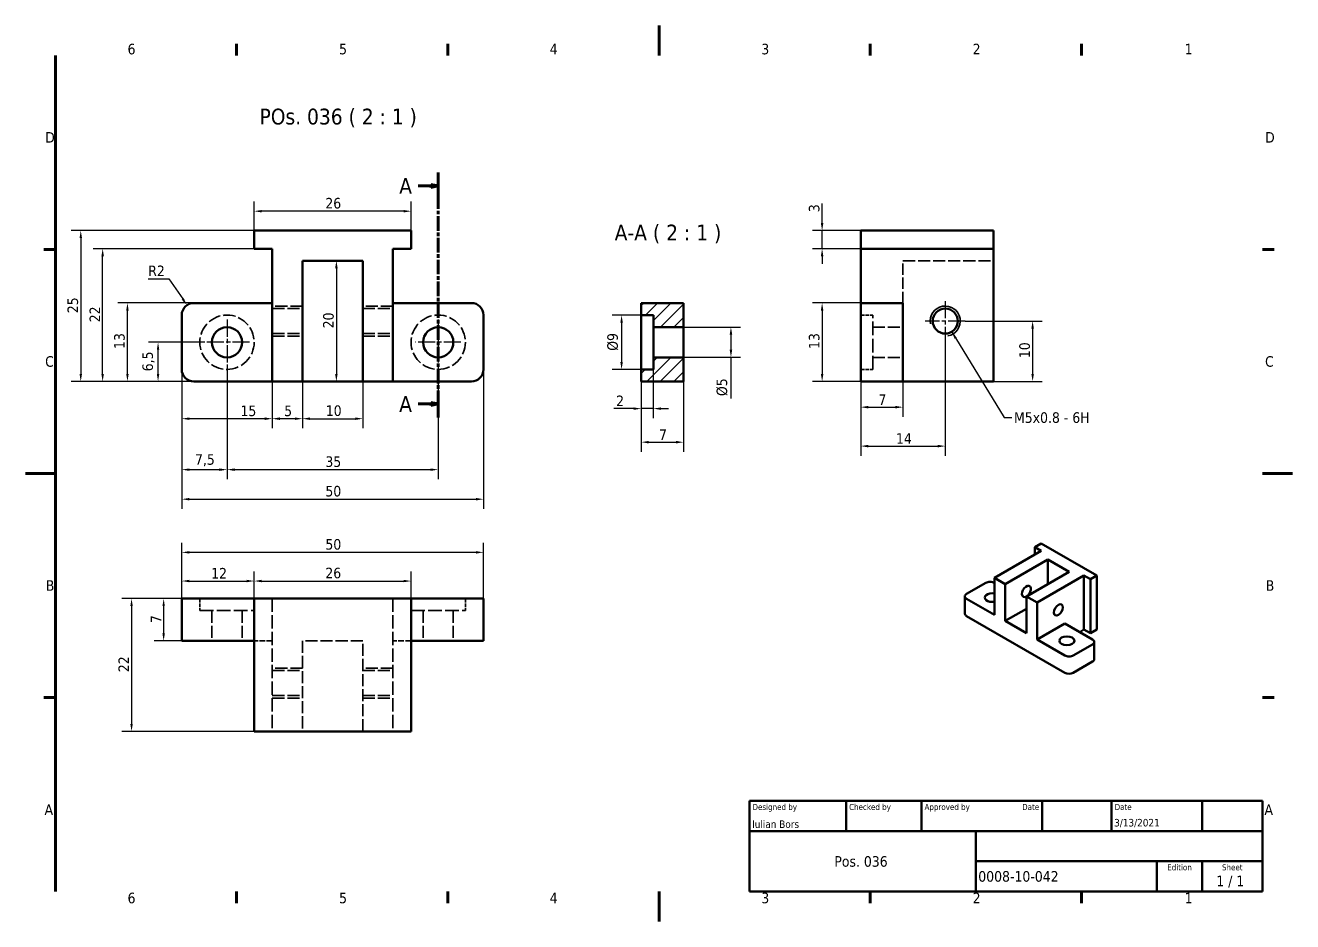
# Model space of a CAD drawing. Header units: millimetres. Extents: x 0 to 210, y 0 to 149.
import ezdxf
from ezdxf.enums import TextEntityAlignment as Align

# ---------------------------------------------------------------- set-up
doc = ezdxf.new("R2010")
doc.units = ezdxf.units.MM
doc.header["$LTSCALE"] = 0.5
doc.linetypes.add('CHAIN', pattern=[0.3543, 0.2362, -0.0295, 0.0591, -0.0295])
doc.linetypes.add('DASHED', pattern=[0.2068, 0.1655, -0.0413])
for name, color, linetype, lineweight in [('Border (ISO)', 7, 'Continuous', 70), ('Center Mark (ISO)', 7, 'Continuous', 25), ('Dimension (ISO)', 7, 'Continuous', 25), ('Hatch (ISO)', 7, 'Continuous', 18), ('Hidden (ISO)', 7, 'DASHED', 35), ('Section Line (ISO)', 7, 'CHAIN', 70), ('Symbol (ISO)', 7, 'Continuous', 25), ('Title (ISO)', 7, 'Continuous', 50), ('Visible (ISO)', 7, 'Continuous', 50), ('Visible Narrow (ISO)', 7, 'Continuous', 35)]:
    doc.layers.add(name, color=color, linetype=linetype, lineweight=lineweight)
doc.styles.add('Label Text (ISO)', font='tahoma.ttf')
doc.styles.add('Note Text (ISO)', font='tahoma.ttf')
doc.styles.add('Text Style39', font='tahoma.ttf')
doc.styles.add('Text Style41', font='tahoma.ttf')
doc.styles.add('Text Style45', font='tahoma.ttf')
doc.dimstyles.new('Default - Method 1b (ISO)', dxfattribs={"dimscale": 0.5, "dimtxt": 3.5, "dimasz": 2.5, "dimexe": 3.175, "dimexo": 0, "dimgap": 0.762, "dimtad": 1, "dimtoh": 1, "dimrnd": 1e-08, "dimtxsty": 'Note Text (ISO)', "dimcen": 0.09, "dimdle": 10, "dimclrd": 256, "dimclre": 256, "dimclrt": 256, "dimazin": 2, "dimtfac": 1, "dimtmove": 0, "dimatfit": 3, "dimfxl": 0, "dimtolj": 1, "dimlwd": -1, "dimlwe": -1, "dimarcsym": 0})
doc.dimstyles.new('Default - Method 1b (ISO)$7', dxfattribs={"dimscale": 0.5, "dimtxt": 3.5, "dimasz": 2.5, "dimexe": 3.175, "dimexo": 0, "dimgap": 0.762, "dimtad": 1, "dimtoh": 1, "dimrnd": 1e-08, "dimtxsty": 'Note Text (ISO)', "dimcen": 0.09, "dimdle": 10, "dimclrd": 256, "dimclre": 256, "dimclrt": 256, "dimazin": 2, "dimtfac": 1, "dimtmove": 0, "dimatfit": 3, "dimfxl": 0, "dimtolj": 1, "dimlwd": -1, "dimlwe": -1, "dimarcsym": 0})

# ---------------------------------------------------------------- blocks, each defined once
blk = doc.blocks.new('Borders Default Border')
at = {"layer": 'Border (ISO)'}
for p, q in [((70, 287), (70, 290.9)), ((140, 287), (140, 290.9)), ((280, 287), (280, 290.9)), ((350, 287), (350, 290.9)), ((10, 222.75), (6.1, 222.75)), ((410, 222.75), (413.9, 222.75)), ((10, 74.25), (6.1, 74.25)), ((410, 74.25), (413.9, 74.25)), ((70, 10), (70, 6.1)), ((140, 10), (140, 6.1)), ((280, 10), (280, 6.1)), ((350, 10), (350, 6.1))]:
    blk.add_line(p, q, dxfattribs=at)
at = {"layer": 'Border (ISO)', "flags": 128}
for points in [[(210, 297), (210, 287)], [(10, 10), (10, 287)], [(0, 148.5), (10, 148.5)], [(420, 148.5), (410, 148.5)], [(210, 0), (210, 10)]]:
    blk.add_lwpolyline(points, dxfattribs=at)
at = {"layer": 'Border (ISO)', "char_height": 3.5, "attachment_point": 7, "style": 'Note Text (ISO)'}
for s, insert in [('6', (33.88, 287.33)), ('5', (103.98, 287.33)), ('4', (173.78, 287.4)), ('3', (243.91, 287.33)), ('2', (313.94, 287.4)), ('1', (384.21, 287.4)), ('D', (6.57, 258.13)), ('D', (410.87, 258.13)), ('C', (6.56, 183.81)), ('C', (410.86, 183.81)), ('B', (6.78, 109.63)), ('B', (411.08, 109.63)), ('A', (6.36, 35.38)), ('A', (410.66, 35.38)), ('6', (33.88, 6.03)), ('5', (103.98, 6.03)), ('4', (173.78, 6.1)), ('3', (243.91, 6.03)), ('2', (313.94, 6.1)), ('1', (384.21, 6.1))]:
    blk.add_mtext(s, dxfattribs=dict(at, insert=insert))
blk = doc.blocks.new('2dTransSection0')
at = {"layer": 'Section Line (ISO)', "linetype": 'CHAIN', "ltscale": 40.792515}
blk.add_line((136.83, 248.23), (136.83, 167.11), dxfattribs=at)
at = {"layer": 'Section Line (ISO)', "linetype": 'Continuous', "lineweight": 140}
for p, q in [((136.83, 248.23), (136.83, 239.37)), ((136.83, 175.96), (136.83, 167.11))]:
    blk.add_line(p, q, dxfattribs=at)
at = {"layer": 'Section Line (ISO)', "linetype": 'Continuous'}
for p, q in [((130.15, 243.8), (134.33, 243.8)), ((136.83, 243.8), (134.33, 244.3)), ((134.33, 244.3), (134.33, 243.3)), ((134.33, 243.8), (136.83, 243.8)), ((134.33, 243.3), (136.83, 243.8)), ((130.15, 171.54), (134.33, 171.54)), ((136.83, 171.54), (134.33, 172.04)), ((134.33, 172.04), (134.33, 171.04)), ((134.33, 171.54), (136.83, 171.54)), ((134.33, 171.04), (136.83, 171.54))]:
    blk.add_line(p, q, dxfattribs=at)
at = {"layer": 'Section Line (ISO)', "linetype": 'Continuous', "flags": 128}
for points in [[(134.33, 243.3), (136.83, 243.8)], [(134.33, 171.04), (136.83, 171.54)]]:
    blk.add_lwpolyline(points, dxfattribs=at)
at = {"layer": 'Section Line (ISO)'}
for points in [[(134.33, 243.3), (136.83, 243.8), (134.33, 244.3), (134.33, 243.3)], [(134.33, 171.04), (136.83, 171.54), (134.33, 172.04), (134.33, 171.04)]]:
    blk.add_solid(points, dxfattribs=at)
at = {"layer": 'Section Line (ISO)', "char_height": 5.25, "attachment_point": 7, "style": 'Label Text (ISO)'}
for insert in [(123.9, 241.18), (123.9, 168.91)]:
    blk.add_mtext('A', dxfattribs=dict(at, insert=insert))
blk = doc.blocks.new('*D6')
at = {"layer": 'Defpoints', "color": 0}
for p in [(104.06, 93.5), (102.06, 91.5), (104.06, 85)]:
    blk.add_point(p, dxfattribs=at)
at = {"layer": 'Dimension (ISO)'}
for p, q in [((104.06, 93.5), (104.06, 83.41)), ((102.06, 91.5), (102.06, 83.41)), ((100.81, 85), (97.52, 85)), ((104.06, 85), (102.06, 85)), ((105.31, 85), (106.56, 85))]:
    blk.add_line(p, q, dxfattribs=at)
for points in [[(100.81, 85.2), (100.81, 84.79), (102.06, 85)], [(105.31, 85.2), (105.31, 84.79), (104.06, 85)]]:
    blk.add_solid(points, dxfattribs=at)
at = {"layer": 'Dimension (ISO)', "insert": (97.9, 87.16), "char_height": 1.75, "attachment_point": 1, "style": 'Note Text (ISO)'}
blk.add_mtext('\\A1;2', dxfattribs=at)
blk = doc.blocks.new('*D7')
at = {"layer": 'Defpoints', "color": 0}
for p in [(109.06, 93.5), (102.06, 91.5), (109.06, 79.44)]:
    blk.add_point(p, dxfattribs=at)
at = {"layer": 'Dimension (ISO)'}
for p, q in [((109.06, 93.5), (109.06, 77.85)), ((102.06, 91.5), (102.06, 77.85)), ((103.31, 79.44), (107.81, 79.44))]:
    blk.add_line(p, q, dxfattribs=at)
for points in [[(103.31, 79.65), (103.31, 79.23), (102.06, 79.44)], [(107.81, 79.65), (107.81, 79.23), (109.06, 79.44)]]:
    blk.add_solid(points, dxfattribs=at)
at = {"layer": 'Dimension (ISO)', "insert": (105.01, 81.57), "char_height": 1.75, "attachment_point": 1, "style": 'Note Text (ISO)'}
blk.add_mtext('\\A1;7', dxfattribs=at)
blk = doc.blocks.new('*D8')
at = {"layer": 'Defpoints', "color": 0}
for p in [(102.06, 100.5), (98.8, 91.5), (102.06, 91.5)]:
    blk.add_point(p, dxfattribs=at)
at = {"layer": 'Dimension (ISO)'}
for p, q in [((102.06, 100.5), (97.22, 100.5)), ((98.8, 99.25), (98.8, 92.75)), ((102.06, 91.5), (97.22, 91.5))]:
    blk.add_line(p, q, dxfattribs=at)
for points in [[(98.59, 99.25), (99.01, 99.25), (98.8, 100.5)], [(98.59, 92.75), (99.01, 92.75), (98.8, 91.5)]]:
    blk.add_solid(points, dxfattribs=at)
at = {"layer": 'Dimension (ISO)', "insert": (96.43, 94.58), "char_height": 1.75, "attachment_point": 1, "rotation": 90, "style": 'Note Text (ISO)'}
blk.add_mtext('\\A1;\\fTahoma|b0|i0;\\H1.7500;Ø9', dxfattribs=at)
blk = doc.blocks.new('*D9')
at = {"layer": 'Defpoints', "color": 0}
for p in [(109.06, 98.5), (109.06, 93.5), (116.92, 93.5)]:
    blk.add_point(p, dxfattribs=at)
at = {"layer": 'Dimension (ISO)'}
for p, q in [((109.06, 98.5), (118.51, 98.5)), ((116.92, 97.25), (116.92, 94.75)), ((109.06, 93.5), (118.51, 93.5)), ((116.92, 93.5), (116.92, 86.7))]:
    blk.add_line(p, q, dxfattribs=at)
for points in [[(116.71, 97.25), (117.13, 97.25), (116.92, 98.5)], [(116.71, 94.75), (117.13, 94.75), (116.92, 93.5)]]:
    blk.add_solid(points, dxfattribs=at)
at = {"layer": 'Dimension (ISO)', "insert": (114.54, 87.08), "char_height": 1.75, "attachment_point": 1, "rotation": 90, "style": 'Note Text (ISO)'}
blk.add_mtext('\\A1;\\fTahoma|b0|i0;\\H1.7500;Ø5', dxfattribs=at)
blk = doc.blocks.new('*D10')
at = {"layer": 'Defpoints', "color": 0}
for p in [(33.42, 92.25), (68.42, 92.25), (68.42, 74.89)]:
    blk.add_point(p, dxfattribs=at)
at = {"layer": 'Dimension (ISO)'}
for p, q in [((33.42, 92.25), (33.42, 73.3)), ((68.42, 92.25), (68.42, 73.3)), ((34.67, 74.89), (67.17, 74.89))]:
    blk.add_line(p, q, dxfattribs=at)
for points in [[(34.67, 75.09), (34.67, 74.68), (33.42, 74.89)], [(67.17, 75.09), (67.17, 74.68), (68.42, 74.89)]]:
    blk.add_solid(points, dxfattribs=at)
at = {"layer": 'Dimension (ISO)', "insert": (49.72, 77.09), "char_height": 1.75, "attachment_point": 1, "style": 'Note Text (ISO)'}
blk.add_mtext('\\A1;35', dxfattribs=at)
blk = doc.blocks.new('*D11')
at = {"layer": 'Defpoints', "color": 0}
for p in [(37.92, 117.71), (37.92, 114.5), (63.92, 114.5)]:
    blk.add_point(p, dxfattribs=at)
at = {"layer": 'Dimension (ISO)'}
for p, q in [((37.92, 114.5), (37.92, 119.29)), ((62.67, 117.71), (39.17, 117.71)), ((63.92, 114.5), (63.92, 119.29))]:
    blk.add_line(p, q, dxfattribs=at)
for points in [[(39.17, 117.91), (39.17, 117.5), (37.92, 117.71)], [(62.67, 117.91), (62.67, 117.5), (63.92, 117.71)]]:
    blk.add_solid(points, dxfattribs=at)
at = {"layer": 'Dimension (ISO)', "insert": (49.71, 119.91), "char_height": 1.75, "attachment_point": 1, "style": 'Note Text (ISO)'}
blk.add_mtext('\\A1;26', dxfattribs=at)
blk = doc.blocks.new('*D12')
at = {"layer": 'Defpoints', "color": 0}
for p in [(25.92, 91.5), (33.42, 92.25), (33.42, 74.89)]:
    blk.add_point(p, dxfattribs=at)
at = {"layer": 'Dimension (ISO)'}
for p, q in [((25.92, 91.5), (25.92, 73.3)), ((33.42, 92.25), (33.42, 73.3)), ((27.17, 74.89), (32.17, 74.89))]:
    blk.add_line(p, q, dxfattribs=at)
for points in [[(27.17, 75.09), (27.17, 74.68), (25.92, 74.89)], [(32.17, 75.09), (32.17, 74.68), (33.42, 74.89)]]:
    blk.add_solid(points, dxfattribs=at)
at = {"layer": 'Dimension (ISO)', "insert": (28.11, 77.45), "char_height": 1.75, "attachment_point": 1, "style": 'Note Text (ISO)'}
blk.add_mtext('\\A1;7,5', dxfattribs=at)
blk = doc.blocks.new('*D13')
at = {"layer": 'Defpoints', "color": 0}
for p in [(25.92, 91.5), (75.92, 91.5), (75.92, 69.99)]:
    blk.add_point(p, dxfattribs=at)
at = {"layer": 'Dimension (ISO)'}
for p, q in [((25.92, 91.5), (25.92, 68.41)), ((75.92, 91.5), (75.92, 68.41)), ((27.17, 69.99), (74.67, 69.99))]:
    blk.add_line(p, q, dxfattribs=at)
for points in [[(27.17, 70.2), (27.17, 69.79), (25.92, 69.99)], [(74.67, 70.2), (74.67, 69.79), (75.92, 69.99)]]:
    blk.add_solid(points, dxfattribs=at)
at = {"layer": 'Dimension (ISO)', "insert": (49.72, 72.2), "char_height": 1.75, "attachment_point": 1, "style": 'Note Text (ISO)'}
blk.add_mtext('\\A1;50', dxfattribs=at)
blk = doc.blocks.new('*D14')
at = {"layer": 'Defpoints', "color": 0}
for p in [(45.92, 89.5), (55.92, 89.5), (55.92, 83.33)]:
    blk.add_point(p, dxfattribs=at)
at = {"layer": 'Dimension (ISO)'}
for p, q in [((45.92, 89.5), (45.92, 81.75)), ((55.92, 89.5), (55.92, 81.75)), ((47.17, 83.33), (54.67, 83.33))]:
    blk.add_line(p, q, dxfattribs=at)
for points in [[(47.17, 83.54), (47.17, 83.12), (45.92, 83.33)], [(54.67, 83.54), (54.67, 83.12), (55.92, 83.33)]]:
    blk.add_solid(points, dxfattribs=at)
at = {"layer": 'Dimension (ISO)', "insert": (49.78, 85.54), "char_height": 1.75, "attachment_point": 1, "style": 'Note Text (ISO)'}
blk.add_mtext('\\A1;10', dxfattribs=at)
blk = doc.blocks.new('*D15')
at = {"layer": 'Defpoints', "color": 0}
for p in [(40.92, 89.5), (45.92, 89.5), (40.92, 83.33)]:
    blk.add_point(p, dxfattribs=at)
at = {"layer": 'Dimension (ISO)'}
for p, q in [((40.92, 89.5), (40.92, 81.75)), ((45.92, 89.5), (45.92, 81.75)), ((44.67, 83.33), (42.17, 83.33))]:
    blk.add_line(p, q, dxfattribs=at)
for points in [[(42.17, 83.54), (42.17, 83.12), (40.92, 83.33)], [(44.67, 83.54), (44.67, 83.12), (45.92, 83.33)]]:
    blk.add_solid(points, dxfattribs=at)
at = {"layer": 'Dimension (ISO)', "insert": (42.89, 85.5), "char_height": 1.75, "attachment_point": 1, "style": 'Note Text (ISO)'}
blk.add_mtext('\\A1;5', dxfattribs=at)
blk = doc.blocks.new('*D16')
at = {"layer": 'Defpoints', "color": 0}
for p in [(25.92, 91.5), (40.92, 89.5), (25.92, 83.33)]:
    blk.add_point(p, dxfattribs=at)
at = {"layer": 'Dimension (ISO)'}
for p, q in [((25.92, 91.5), (25.92, 81.75)), ((40.92, 89.5), (40.92, 81.75)), ((39.67, 83.33), (27.17, 83.33))]:
    blk.add_line(p, q, dxfattribs=at)
for points in [[(27.17, 83.54), (27.17, 83.12), (25.92, 83.33)], [(39.67, 83.54), (39.67, 83.12), (40.92, 83.33)]]:
    blk.add_solid(points, dxfattribs=at)
at = {"layer": 'Dimension (ISO)', "insert": (35.65, 85.51), "char_height": 1.75, "attachment_point": 1, "style": 'Note Text (ISO)'}
blk.add_mtext('\\A1;15', dxfattribs=at)
blk = doc.blocks.new('*D17')
at = {"layer": 'Defpoints', "color": 0}
for p in [(21.99, 96), (29.67, 96), (27.92, 89.5)]:
    blk.add_point(p, dxfattribs=at)
at = {"layer": 'Dimension (ISO)'}
for p, q in [((29.67, 96), (20.41, 96)), ((21.99, 90.75), (21.99, 94.75)), ((27.92, 89.5), (20.41, 89.5))]:
    blk.add_line(p, q, dxfattribs=at)
for points in [[(21.79, 94.75), (22.2, 94.75), (21.99, 96)], [(21.79, 90.75), (22.2, 90.75), (21.99, 89.5)]]:
    blk.add_solid(points, dxfattribs=at)
at = {"layer": 'Dimension (ISO)', "insert": (19.39, 91.18), "char_height": 1.75, "attachment_point": 1, "rotation": 90, "style": 'Note Text (ISO)'}
blk.add_mtext('\\A1;6,5', dxfattribs=at)
blk = doc.blocks.new('*D18')
at = {"layer": 'Defpoints', "color": 0}
for p in [(16.92, 102.5), (27.92, 102.5), (27.92, 89.5)]:
    blk.add_point(p, dxfattribs=at)
at = {"layer": 'Dimension (ISO)'}
for p, q in [((27.92, 102.5), (15.33, 102.5)), ((16.92, 90.75), (16.92, 101.25)), ((27.92, 89.5), (15.33, 89.5))]:
    blk.add_line(p, q, dxfattribs=at)
for points in [[(16.71, 101.25), (17.12, 101.25), (16.92, 102.5)], [(16.71, 90.75), (17.12, 90.75), (16.92, 89.5)]]:
    blk.add_solid(points, dxfattribs=at)
at = {"layer": 'Dimension (ISO)', "insert": (14.71, 94.88), "char_height": 1.75, "attachment_point": 1, "rotation": 90, "style": 'Note Text (ISO)'}
blk.add_mtext('\\A1;13', dxfattribs=at)
blk = doc.blocks.new('*D19')
at = {"layer": 'Defpoints', "color": 0}
for p in [(26.78, 102.15), (27.92, 100.5)]:
    blk.add_point(p, dxfattribs=at)
at = {"layer": 'Dimension (ISO)'}
for p, q in [((20.36, 106.53), (23.77, 106.53)), ((23.77, 106.53), (26.08, 103.18))]:
    blk.add_line(p, q, dxfattribs=at)
blk.add_solid([(26.25, 103.29), (25.9, 103.06), (26.78, 102.15)], dxfattribs=at)
at = {"layer": 'Dimension (ISO)', "insert": (20.36, 108.7), "char_height": 1.75, "attachment_point": 1, "style": 'Note Text (ISO)'}
blk.add_mtext('\\A1;R2', dxfattribs=at)
blk = doc.blocks.new('*D20')
at = {"layer": 'Defpoints', "color": 0}
for p in [(12.81, 111.5), (37.92, 111.5), (27.92, 89.5)]:
    blk.add_point(p, dxfattribs=at)
at = {"layer": 'Dimension (ISO)'}
for p, q in [((37.92, 111.5), (11.22, 111.5)), ((12.81, 90.75), (12.81, 110.25)), ((27.92, 89.5), (11.22, 89.5))]:
    blk.add_line(p, q, dxfattribs=at)
for points in [[(12.6, 110.25), (13.02, 110.25), (12.81, 111.5)], [(12.6, 90.75), (13.02, 90.75), (12.81, 89.5)]]:
    blk.add_solid(points, dxfattribs=at)
at = {"layer": 'Dimension (ISO)', "insert": (10.64, 99.3), "char_height": 1.75, "attachment_point": 1, "rotation": 90, "style": 'Note Text (ISO)'}
blk.add_mtext('\\A1;22', dxfattribs=at)
blk = doc.blocks.new('*D21')
at = {"layer": 'Defpoints', "color": 0}
for p in [(37.92, 114.5), (9.18, 89.5), (27.92, 89.5)]:
    blk.add_point(p, dxfattribs=at)
at = {"layer": 'Dimension (ISO)'}
for p, q in [((37.92, 114.5), (7.6, 114.5)), ((9.18, 113.25), (9.18, 90.75)), ((27.92, 89.5), (7.6, 89.5))]:
    blk.add_line(p, q, dxfattribs=at)
for points in [[(8.98, 113.25), (9.39, 113.25), (9.18, 114.5)], [(8.98, 90.75), (9.39, 90.75), (9.18, 89.5)]]:
    blk.add_solid(points, dxfattribs=at)
at = {"layer": 'Dimension (ISO)', "insert": (6.98, 100.81), "char_height": 1.75, "attachment_point": 1, "rotation": 90, "style": 'Note Text (ISO)'}
blk.add_mtext('\\A1;25', dxfattribs=at)
blk = doc.blocks.new('*D22')
at = {"layer": 'Defpoints', "color": 0}
for p in [(51.54, 109.5), (51.54, 89.5), (51.54, 89.5)]:
    blk.add_point(p, dxfattribs=at)
at = {"layer": 'Dimension (ISO)'}
blk.add_line((51.54, 108.25), (51.54, 90.75), dxfattribs=at)
for points in [[(51.33, 108.25), (51.75, 108.25), (51.54, 109.5)], [(51.33, 90.75), (51.75, 90.75), (51.54, 89.5)]]:
    blk.add_solid(points, dxfattribs=at)
at = {"layer": 'Dimension (ISO)', "insert": (49.34, 98.3), "char_height": 1.75, "attachment_point": 1, "rotation": 90, "style": 'Note Text (ISO)'}
blk.add_mtext('\\A1;20', dxfattribs=at)
blk = doc.blocks.new('*D23')
at = {"layer": 'Defpoints', "color": 0}
for p in [(37.92, 56.43), (25.92, 53.52), (37.92, 53.52)]:
    blk.add_point(p, dxfattribs=at)
at = {"layer": 'Dimension (ISO)'}
for p, q in [((25.92, 53.52), (25.92, 58.02)), ((37.92, 53.52), (37.92, 58.02)), ((27.17, 56.43), (36.67, 56.43))]:
    blk.add_line(p, q, dxfattribs=at)
for points in [[(27.17, 56.64), (27.17, 56.23), (25.92, 56.43)], [(36.67, 56.64), (36.67, 56.23), (37.92, 56.43)]]:
    blk.add_solid(points, dxfattribs=at)
at = {"layer": 'Dimension (ISO)', "insert": (30.79, 58.6), "char_height": 1.75, "attachment_point": 1, "style": 'Note Text (ISO)'}
blk.add_mtext('\\A1;12', dxfattribs=at)
blk = doc.blocks.new('*D24')
at = {"layer": 'Defpoints', "color": 0}
for p in [(63.92, 56.43), (37.92, 53.52), (63.92, 53.52)]:
    blk.add_point(p, dxfattribs=at)
at = {"layer": 'Dimension (ISO)'}
for p, q in [((37.92, 53.52), (37.92, 58.02)), ((63.92, 53.52), (63.92, 58.02)), ((39.17, 56.43), (62.67, 56.43))]:
    blk.add_line(p, q, dxfattribs=at)
for points in [[(39.17, 56.64), (39.17, 56.23), (37.92, 56.43)], [(62.67, 56.64), (62.67, 56.23), (63.92, 56.43)]]:
    blk.add_solid(points, dxfattribs=at)
at = {"layer": 'Dimension (ISO)', "insert": (49.71, 58.64), "char_height": 1.75, "attachment_point": 1, "style": 'Note Text (ISO)'}
blk.add_mtext('\\A1;26', dxfattribs=at)
blk = doc.blocks.new('*D25')
at = {"layer": 'Defpoints', "color": 0}
for p in [(75.92, 61.19), (25.92, 53.52), (75.92, 53.52)]:
    blk.add_point(p, dxfattribs=at)
at = {"layer": 'Dimension (ISO)'}
for p, q in [((25.92, 53.52), (25.92, 62.77)), ((27.17, 61.19), (74.67, 61.19)), ((75.92, 53.52), (75.92, 62.77))]:
    blk.add_line(p, q, dxfattribs=at)
for points in [[(27.17, 61.39), (27.17, 60.98), (25.92, 61.19)], [(74.67, 61.39), (74.67, 60.98), (75.92, 61.19)]]:
    blk.add_solid(points, dxfattribs=at)
at = {"layer": 'Dimension (ISO)', "insert": (49.72, 63.39), "char_height": 1.75, "attachment_point": 1, "style": 'Note Text (ISO)'}
blk.add_mtext('\\A1;50', dxfattribs=at)
blk = doc.blocks.new('*D26')
at = {"layer": 'Defpoints', "color": 0}
for p in [(27.92, 53.52), (22.92, 46.52), (27.92, 46.52)]:
    blk.add_point(p, dxfattribs=at)
at = {"layer": 'Dimension (ISO)'}
for p, q in [((27.92, 53.52), (21.33, 53.52)), ((22.92, 52.27), (22.92, 47.77)), ((27.92, 46.52), (21.33, 46.52))]:
    blk.add_line(p, q, dxfattribs=at)
for points in [[(22.71, 52.27), (23.12, 52.27), (22.92, 53.52)], [(22.71, 47.77), (23.12, 47.77), (22.92, 46.52)]]:
    blk.add_solid(points, dxfattribs=at)
at = {"layer": 'Dimension (ISO)', "insert": (20.78, 49.47), "char_height": 1.75, "attachment_point": 1, "rotation": 90, "style": 'Note Text (ISO)'}
blk.add_mtext('\\A1;7', dxfattribs=at)
blk = doc.blocks.new('*D27')
at = {"layer": 'Defpoints', "color": 0}
for p in [(37.92, 53.52), (17.6, 31.52), (37.92, 31.52)]:
    blk.add_point(p, dxfattribs=at)
at = {"layer": 'Dimension (ISO)'}
for p, q in [((37.92, 53.52), (16.01, 53.52)), ((17.6, 52.27), (17.6, 32.77)), ((37.92, 31.52), (16.01, 31.52))]:
    blk.add_line(p, q, dxfattribs=at)
for points in [[(17.39, 52.27), (17.81, 52.27), (17.6, 53.52)], [(17.39, 32.77), (17.81, 32.77), (17.6, 31.52)]]:
    blk.add_solid(points, dxfattribs=at)
at = {"layer": 'Dimension (ISO)', "insert": (15.43, 41.33), "char_height": 1.75, "attachment_point": 1, "rotation": 90, "style": 'Note Text (ISO)'}
blk.add_mtext('\\A1;22', dxfattribs=at)
blk = doc.blocks.new('*D28')
at = {"layer": 'Defpoints', "color": 0}
for p in [(138.43, 102.5), (152.43, 96.18), (152.43, 78.79)]:
    blk.add_point(p, dxfattribs=at)
at = {"layer": 'Dimension (ISO)'}
for p, q in [((138.43, 102.5), (138.43, 77.2)), ((152.43, 96.18), (152.43, 77.2)), ((139.68, 78.79), (151.18, 78.79))]:
    blk.add_line(p, q, dxfattribs=at)
for points in [[(139.68, 79), (139.68, 78.58), (138.43, 78.79)], [(151.18, 79), (151.18, 78.58), (152.43, 78.79)]]:
    blk.add_solid(points, dxfattribs=at)
at = {"layer": 'Dimension (ISO)', "insert": (144.27, 80.93), "char_height": 1.75, "attachment_point": 1, "style": 'Note Text (ISO)'}
blk.add_mtext('\\A1;14', dxfattribs=at)
blk = doc.blocks.new('*D29')
at = {"layer": 'Defpoints', "color": 0}
for p in [(138.43, 102.5), (132.03, 89.5), (138.43, 89.5)]:
    blk.add_point(p, dxfattribs=at)
at = {"layer": 'Dimension (ISO)'}
for p, q in [((138.43, 102.5), (130.44, 102.5)), ((132.03, 101.25), (132.03, 90.75)), ((138.43, 89.5), (130.44, 89.5))]:
    blk.add_line(p, q, dxfattribs=at)
for points in [[(131.82, 101.25), (132.24, 101.25), (132.03, 102.5)], [(131.82, 90.75), (132.24, 90.75), (132.03, 89.5)]]:
    blk.add_solid(points, dxfattribs=at)
at = {"layer": 'Dimension (ISO)', "insert": (129.83, 94.88), "char_height": 1.75, "attachment_point": 1, "rotation": 90, "style": 'Note Text (ISO)'}
blk.add_mtext('\\A1;13', dxfattribs=at)
blk = doc.blocks.new('*D30')
at = {"layer": 'Defpoints', "color": 0}
for p in [(138.43, 91.5), (145.43, 91.5), (145.43, 85.24)]:
    blk.add_point(p, dxfattribs=at)
at = {"layer": 'Dimension (ISO)'}
for p, q in [((138.43, 91.5), (138.43, 83.65)), ((145.43, 91.5), (145.43, 83.65)), ((139.68, 85.24), (144.18, 85.24))]:
    blk.add_line(p, q, dxfattribs=at)
for points in [[(139.68, 85.45), (139.68, 85.03), (138.43, 85.24)], [(144.18, 85.45), (144.18, 85.03), (145.43, 85.24)]]:
    blk.add_solid(points, dxfattribs=at)
at = {"layer": 'Dimension (ISO)', "insert": (141.37, 87.37), "char_height": 1.75, "attachment_point": 1, "style": 'Note Text (ISO)'}
blk.add_mtext('\\A1;7', dxfattribs=at)
blk = doc.blocks.new('*D31')
at = {"layer": 'Defpoints', "color": 0}
for p in [(155.74, 99.5), (160.43, 89.5), (166.91, 89.5)]:
    blk.add_point(p, dxfattribs=at)
at = {"layer": 'Dimension (ISO)'}
for p, q in [((155.74, 99.5), (168.49, 99.5)), ((166.91, 98.25), (166.91, 90.75)), ((160.43, 89.5), (168.49, 89.5))]:
    blk.add_line(p, q, dxfattribs=at)
for points in [[(166.7, 98.25), (167.12, 98.25), (166.91, 99.5)], [(166.7, 90.75), (167.12, 90.75), (166.91, 89.5)]]:
    blk.add_solid(points, dxfattribs=at)
at = {"layer": 'Dimension (ISO)', "insert": (164.7, 93.36), "char_height": 1.75, "attachment_point": 1, "rotation": 90, "style": 'Note Text (ISO)'}
blk.add_mtext('\\A1;10', dxfattribs=at)
blk = doc.blocks.new('*D32')
at = {"layer": 'Defpoints', "color": 0}
for p in [(138.43, 114.5), (132.03, 111.5), (138.43, 111.5)]:
    blk.add_point(p, dxfattribs=at)
at = {"layer": 'Dimension (ISO)'}
for p, q in [((132.03, 115.75), (132.03, 119)), ((138.43, 114.5), (130.44, 114.5)), ((132.03, 111.5), (132.03, 114.5)), ((138.43, 111.5), (130.44, 111.5)), ((132.03, 110.25), (132.03, 109))]:
    blk.add_line(p, q, dxfattribs=at)
for points in [[(131.82, 115.75), (132.24, 115.75), (132.03, 114.5)], [(131.82, 110.25), (132.24, 110.25), (132.03, 111.5)]]:
    blk.add_solid(points, dxfattribs=at)
at = {"layer": 'Dimension (ISO)', "insert": (129.83, 117.55), "char_height": 1.75, "attachment_point": 1, "rotation": 90, "style": 'Note Text (ISO)'}
blk.add_mtext('\\A1;3', dxfattribs=at)
blk = doc.blocks.new('Title Blocks I.A.B')
at = {"layer": 'Title (ISO)'}
for p, q in [((270.07, 130), (100.07, 130)), ((100.07, 130), (100.07, 100)), ((132.07, 120), (132.07, 130)), ((157.07, 120), (157.07, 130)), ((197.07, 120), (197.07, 130)), ((220.07, 120), (220.07, 130)), ((250.07, 120), (250.07, 130)), ((270.07, 100), (270.07, 130)), ((100.07, 120), (270.07, 120)), ((175.07, 120), (175.07, 100)), ((270.07, 110), (175.07, 110)), ((235.07, 100), (235.07, 110)), ((250.07, 100), (250.07, 110)), ((100.07, 100), (270.07, 100))]:
    blk.add_line(p, q, dxfattribs=at)
at = {"layer": 'Title (ISO)', "style": 'Text Style41'}
for s, p in [('Designed by', (101.07, 129)), ('Checked by', (133.07, 129)), ('Approved by', (158.07, 129)), ('Date', (221.07, 129))]:
    blk.add_text(s, height=2, dxfattribs=at).set_placement(p, align=Align.TOP_LEFT)
blk.add_text('Date', height=2, dxfattribs=at).set_placement((196.07, 129), align=Align.TOP_RIGHT)
for s, p in [('Edition', (242.57, 109)), ('Sheet', (260.07, 109))]:
    blk.add_text(s, height=2, dxfattribs=at).set_placement(p, align=Align.TOP_CENTER)
at = {"layer": 'Title (ISO)', "style": 'Note Text (ISO)'}
blk.add_text('1 / 1 ', height=3.5, dxfattribs=at).set_placement((260.07, 103.5), align=Align.MIDDLE_CENTER)
at = {"layer": 'Title (ISO)'}
for tag, p, height, style in [('AUTHOR_001', (100.92, 121.05), 2.5, 'Text Style39'), ('CREATION_DATE_001', (220.91, 121.54), 2.5, 'Text Style39'), ('COMPANY_001', (128.18, 108.21), 3.5, 'Note Text (ISO)'), ('PART_NUMBER_001', (175.88, 103.25), 3.5, 'Note Text (ISO)')]:
    blk.add_attdef(tag, p, '', height=height, dxfattribs=dict(at, style=style))
at = {"layer": 'Title (ISO)', "style": 'Text Style39'}
for tag, p in [('CHECKED_BY', (133.07, 121)), ('ENG_APPROVED_BY', (158.07, 121))]:
    blk.add_attdef(tag, text='', height=2.5, dxfattribs=at).set_placement(p, align=Align.BOTTOM_LEFT)
blk.add_attdef('ENG_APPROVAL_DATE', text='', height=2.5, dxfattribs=at).set_placement((196.07, 121), align=Align.BOTTOM_RIGHT)
at = {"layer": 'Title (ISO)', "style": 'Note Text (ISO)'}
for tag, p in [('TITLE', (222.57, 115)), ('REVISION_NUMBER', (242.57, 103.5))]:
    blk.add_attdef(tag, text='', height=3.5, dxfattribs=at).set_placement(p, align=Align.MIDDLE_CENTER)

msp = doc.modelspace()

# ---------------------------------------------------------------- hatches: boundary and pattern name
at = {"layer": 'Hatch (ISO)'}
h = msp.add_hatch(dxfattribs=at)
h.set_pattern_fill('ANSI31', color=256, scale=12.7, style=0)
h.set_pattern_definition([(45, (0, 0), (-1.122532, 1.122532), [])])
h.paths.add_polyline_path([(109.0647, 89.4963), (109.0647, 93.4963), (104.0647, 93.4963), (104.0647, 91.4963), (102.0647, 91.4963), (102.0647, 89.4963)])
h.paths.add_polyline_path([(109.0647, 98.4963), (109.0647, 102.4963), (102.0647, 102.4963), (102.0647, 100.4963), (104.0647, 100.4963), (104.0647, 98.4963)])

# ---------------------------------------------------------------- linework, layer by layer
at = {"layer": 'Center Mark (ISO)', "linetype": 'CHAIN', "ltscale": 23.990969}
for p, q in [((152.426, 102.8133), (152.426, 96.1793)), ((33.4156, 99.7463), (33.4156, 92.2463)), ((68.4156, 99.7463), (68.4156, 92.2463)), ((155.743, 99.4963), (149.109, 99.4963)), ((37.1656, 95.9963), (29.6656, 95.9963)), ((72.1656, 95.9963), (64.6656, 95.9963))]:
    msp.add_line(p, q, dxfattribs=at)
at = {"layer": 'Hidden (ISO)', "ltscale": 22.566086}
msp.add_line((145.426, 102.4963), (145.426, 109.4963), dxfattribs=at)
at = {"layer": 'Hidden (ISO)', "ltscale": 24.17795}
for p, q in [((145.426, 109.4963), (160.426, 109.4963)), ((45.9156, 101.9963), (40.9156, 101.9963)), ((40.9156, 101.5633), (45.9156, 101.5633)), ((60.9156, 101.9963), (55.9156, 101.9963)), ((55.9156, 101.5633), (60.9156, 101.5633)), ((40.9156, 97.4293), (45.9156, 97.4293)), ((40.9156, 96.9963), (45.9156, 96.9963)), ((55.9156, 97.4293), (60.9156, 97.4293)), ((55.9156, 96.9963), (60.9156, 96.9963)), ((140.426, 98.4963), (145.426, 98.4963)), ((140.426, 93.4963), (145.426, 93.4963)), ((30.9156, 51.5241), (30.9156, 46.5241)), ((35.9156, 51.5241), (35.9156, 46.5241)), ((65.9156, 51.5241), (65.9156, 46.5241)), ((70.9156, 51.5241), (70.9156, 46.5241)), ((45.9156, 46.5241), (45.9156, 31.5241)), ((55.9156, 46.5241), (45.9156, 46.5241)), ((55.9156, 31.5241), (55.9156, 46.5241)), ((45.9156, 42.0241), (40.9156, 42.0241)), ((60.9156, 42.0241), (55.9156, 42.0241)), ((40.9156, 41.5911), (45.9156, 41.5911)), ((55.9156, 41.5911), (60.9156, 41.5911)), ((40.9156, 37.4571), (45.9156, 37.4571)), ((40.9156, 37.0241), (45.9156, 37.0241)), ((55.9156, 37.4571), (60.9156, 37.4571)), ((55.9156, 37.0241), (60.9156, 37.0241))]:
    msp.add_line(p, q, dxfattribs=at)
at = {"layer": 'Hidden (ISO)', "ltscale": 7.615002}
for p, q in [((138.426, 100.4963), (140.426, 100.4963)), ((138.426, 91.4963), (140.426, 91.4963)), ((28.9156, 53.5241), (28.9156, 51.5241)), ((72.9156, 53.5241), (72.9156, 51.5241))]:
    msp.add_line(p, q, dxfattribs=at)
at = {"layer": 'Hidden (ISO)', "ltscale": 27.344618}
for p, q in [((140.426, 91.4963), (140.426, 100.4963)), ((28.9156, 51.5241), (37.9156, 51.5241)), ((63.9156, 51.5241), (72.9156, 51.5241))]:
    msp.add_line(p, q, dxfattribs=at)
at = {"layer": 'Hidden (ISO)', "ltscale": 26.595745}
for p, q in [((40.9156, 53.5241), (40.9156, 31.5241)), ((60.9156, 53.5241), (60.9156, 31.5241))]:
    msp.add_line(p, q, dxfattribs=at)
at = {"layer": 'Hidden (ISO)', "ltscale": 11.422553}
for p, q in [((40.9156, 46.5241), (37.9156, 46.5241)), ((63.9156, 46.5241), (60.9156, 46.5241))]:
    msp.add_line(p, q, dxfattribs=at)
at = {"layer": 'Hidden (ISO)', "ltscale": 24.858742}
for centre in [(33.4156, 95.9963), (68.4156, 95.9963)]:
    msp.add_circle(centre, 4.5, dxfattribs=at)
at = {"layer": 'Visible (ISO)'}
for p, q in [((63.9156, 114.4963), (37.9156, 114.4963)), ((37.9156, 114.4963), (37.9156, 111.4963)), ((63.9156, 111.4963), (63.9156, 114.4963)), ((138.426, 114.4963), (138.426, 111.4963)), ((138.426, 114.4963), (160.426, 114.4963)), ((160.426, 114.4963), (160.426, 111.4963)), ((37.9156, 111.4963), (40.9156, 111.4963)), ((40.9156, 111.4963), (40.9156, 89.4963)), ((60.9156, 89.4963), (60.9156, 111.4963)), ((60.9156, 111.4963), (63.9156, 111.4963)), ((138.426, 111.4963), (138.426, 102.4963)), ((138.426, 111.4963), (160.426, 111.4963)), ((160.426, 111.4963), (160.426, 89.4963)), ((45.9156, 89.4963), (45.9156, 109.4963)), ((45.9156, 109.4963), (55.9156, 109.4963)), ((55.9156, 109.4963), (55.9156, 89.4963)), ((40.9156, 102.4963), (27.9156, 102.4963)), ((73.9156, 102.4963), (60.9156, 102.4963)), ((109.0647, 102.4963), (102.0647, 102.4963)), ((102.0647, 102.4963), (102.0647, 100.4963)), ((109.0647, 98.4963), (109.0647, 102.4963)), ((145.426, 102.4963), (138.426, 102.4963)), ((138.426, 100.4963), (138.426, 102.4963)), ((145.426, 102.4963), (145.426, 100.4963)), ((25.9156, 100.4963), (25.9156, 91.4963)), ((75.9156, 91.4963), (75.9156, 100.4963)), ((102.0647, 100.4963), (104.0647, 100.4963)), ((102.0647, 91.4963), (102.0647, 100.4963)), ((104.0647, 100.4963), (104.0647, 98.4963)), ((138.426, 91.4963), (138.426, 100.4963)), ((145.426, 100.4963), (145.426, 91.4963)), ((104.0647, 98.4963), (109.0647, 98.4963)), ((104.0647, 98.4963), (104.0647, 93.4963)), ((109.0647, 98.4963), (109.0647, 93.4963)), ((109.0647, 93.4963), (104.0647, 93.4963)), ((104.0647, 93.4963), (104.0647, 91.4963)), ((109.0647, 89.4963), (109.0647, 93.4963)), ((104.0647, 91.4963), (102.0647, 91.4963)), ((102.0647, 91.4963), (102.0647, 89.4963)), ((138.426, 89.4963), (138.426, 91.4963)), ((145.426, 91.4963), (145.426, 89.4963)), ((27.9156, 89.4963), (40.9156, 89.4963)), ((40.9156, 89.4963), (45.9156, 89.4963)), ((55.9156, 89.4963), (45.9156, 89.4963)), ((55.9156, 89.4963), (60.9156, 89.4963)), ((60.9156, 89.4963), (73.9156, 89.4963)), ((102.0647, 89.4963), (109.0647, 89.4963)), ((138.426, 89.4963), (145.426, 89.4963)), ((145.426, 89.4963), (160.426, 89.4963)), ((168.353, 61.4488), (160.5748, 56.9581)), ((168.353, 62.6736), (167.2923, 62.0612)), ((167.2923, 62.0612), (168.353, 61.4488)), ((167.2923, 60.8364), (167.2923, 62.0612)), ((177.5454, 57.3663), (168.353, 62.6736)), ((162.3426, 55.9375), (169.4136, 60.0199)), ((169.4136, 55.9375), (169.4136, 60.0199)), ((169.4136, 60.0199), (172.9492, 57.9787)), ((160.5748, 50.8344), (160.5748, 56.9581)), ((160.5748, 56.9581), (162.3426, 55.9375)), ((172.9492, 57.9787), (165.8781, 53.8962)), ((167.6459, 52.8756), (175.4241, 57.3663)), ((175.4241, 57.3663), (176.4847, 56.754)), ((175.4241, 48.3849), (175.4241, 57.3663)), ((176.4847, 56.754), (177.5454, 57.3663)), ((176.4847, 47.7725), (176.4847, 56.754)), ((177.5454, 48.3849), (177.5454, 57.3663)), ((159.1606, 56.1416), (155.9786, 54.3045)), ((162.3426, 49.8137), (162.3426, 55.9375)), ((25.9156, 53.5241), (27.9156, 53.5241)), ((25.9156, 53.5241), (25.9156, 46.5241)), ((27.9156, 53.5241), (37.9156, 53.5241)), ((63.9156, 53.5241), (37.9156, 53.5241)), ((37.9156, 53.5241), (37.9156, 31.5241)), ((63.9156, 53.5241), (73.9156, 53.5241)), ((63.9156, 53.5241), (63.9156, 31.5241)), ((73.9156, 53.5241), (75.9156, 53.5241)), ((75.9156, 46.5241), (75.9156, 53.5241)), ((155.6857, 51.0385), (155.6857, 53.8962)), ((155.9786, 53.488), (160.5748, 50.8344)), ((165.8781, 53.8962), (167.6459, 52.8756)), ((165.8781, 53.8962), (165.8781, 47.7725)), ((167.6459, 46.7519), (167.6459, 52.8756)), ((172.2421, 41.2405), (155.9786, 50.6302)), ((162.3426, 49.8137), (165.8781, 51.855)), ((165.8781, 47.7725), (162.3426, 49.8137)), ((167.6459, 46.7519), (172.2421, 49.4055)), ((176.8383, 46.7519), (172.2421, 49.4055)), ((174.7169, 47.9766), (175.4241, 48.3849)), ((175.4241, 48.3849), (176.4847, 47.7725)), ((176.4847, 47.7725), (177.5454, 48.3849)), ((27.9156, 46.5241), (25.9156, 46.5241)), ((37.9156, 46.5241), (27.9156, 46.5241)), ((73.9156, 46.5241), (63.9156, 46.5241)), ((75.9156, 46.5241), (73.9156, 46.5241)), ((167.6459, 46.7519), (172.2421, 44.0983)), ((177.1312, 43.4859), (177.1312, 46.3436)), ((173.6563, 44.0983), (176.8383, 45.9354)), ((176.8383, 43.0776), (173.6563, 41.2405)), ((63.9156, 31.5241), (37.9156, 31.5241))]:
    msp.add_line(p, q, dxfattribs=at)
for centre, radius in [((152.426, 99.4963), 2.067), ((33.4156, 95.9963), 2.5), ((68.4156, 95.9963), 2.5)]:
    msp.add_circle(centre, radius, dxfattribs=at)
for centre, start, end in [((27.9156, 100.4963), 90, 180), ((73.9156, 100.4963), 0, 90), ((27.9156, 91.4963), 180, 270), ((73.9156, 91.4963), 270, 0)]:
    msp.add_arc(centre, 2, start, end, dxfattribs=at)
for centre, major_axis, start_param, end_param in [((159.8677, 55.7333), (1, 0), 0.78539816, 2.35619449), ((165.8781, 54.7127), (-0.5167, -0.895), 1.04070492, 7.06858347), ((156.6857, 53.8962), (-1, 0), 5.49778714, 7.06858347), ((160.2213, 53.6921), (-1.25, 0), 4.42563243, 8.14073819), ((156.6857, 51.0385), (-1, 0), 0, 0.78539816), ((176.1312, 46.3436), (1, 0), 5.49778714, 7.06858347), ((172.9492, 44.5065), (-1, 0), 0.78539816, 2.35619449), ((176.1312, 43.4859), (1, 0), 5.49778714, 6.28318531), ((172.9492, 41.6488), (1, 0), 3.92699082, 5.49778714)]:
    msp.add_ellipse(centre, major_axis=major_axis, ratio=0.57735027, start_param=start_param, end_param=end_param, dxfattribs=at)
for centre, major_axis in [((171.1814, 51.6509), (-0.5167, -0.895)), ((172.5956, 46.5478), (-1.25, 0))]:
    msp.add_ellipse(centre, major_axis=major_axis, ratio=0.57735027, dxfattribs=at)
at = {"layer": 'Visible Narrow (ISO)'}
msp.add_arc((152.426, 99.4963), 2.5, 280, 190, dxfattribs=at)

# ---------------------------------------------------------------- block references
at = {"xscale": 0.5, "yscale": 0.5, "zscale": 0.5}
msp.add_blockref('Borders Default Border', (0, 0), dxfattribs=at)
msp.add_blockref('Title Blocks I.A.B', (69.9643, -45), dxfattribs=at).add_auto_attribs({'PART_NUMBER_001': '0008-10-042', 'COMPANY_001': 'Pos. 036', 'AUTHOR_001': 'Iulian Bors', 'CREATION_DATE_001': '3/13/2021'})
at = {"layer": 'Section Line (ISO)', "xscale": 0.5, "yscale": 0.5, "zscale": 0.5}
msp.add_blockref('2dTransSection0', (0, 0), dxfattribs=at)

# ---------------------------------------------------------------- texts
at = {"layer": 'Symbol (ISO)', "attachment_point": 7}
for s, insert, char_height, style in [('POs. 036 ( 2 : 1 )', (38.8076, 131.6043), 2.62, 'Text Style45'), ('A-A ( 2 : 1 )', (97.6519, 112.3842), 2.625, 'Label Text (ISO)')]:
    msp.add_mtext(s, dxfattribs=dict(at, insert=insert, char_height=char_height, style=style))
at = {"layer": 'Symbol (ISO)', "insert": (163.8294, 84.3908), "char_height": 1.75, "width": 13.160284, "attachment_point": 1, "line_spacing_factor": 0.6125, "style": 'Note Text (ISO)'}
msp.add_mtext('M5x0.8 - 6H', dxfattribs=at)

# ---------------------------------------------------------------- dimensions: what is measured, and where the dimension line sits
at = {"layer": 'Dimension (ISO)'}
for base, p1, p2, angle, override, picture, middle in [((37.9156, 117.7056), (63.9156, 114.4963), (37.9156, 114.4963), 180, {"dimgap": 0.762, "dimtoh": 0, "dimdec": 2, "dimtol": 0, "dimlim": 0, "dimtp": 0, "dimtm": 0, "dimtdec": 2, "dimtofl": 0, "dimatfit": 1}, '*D11', (50.9156, 117.7056)), ((132.0302, 111.4963), (138.426, 114.4963), (138.426, 111.4963), 270, {"dimgap": 0.762, "dimtoh": 0, "dimdec": 2, "dimtol": 0, "dimlim": 0, "dimtp": 0, "dimtm": 0, "dimtdec": 2, "dimtofl": 1, "dimatfit": 1}, '*D32', (132.0302, 118.0828)), ((9.1837, 89.4963), (37.9156, 114.4963), (27.9156, 89.4963), 90, {"dimgap": 0.762, "dimtoh": 0, "dimdec": 2, "dimtol": 0, "dimlim": 0, "dimtp": 0, "dimtm": 0, "dimtdec": 2, "dimtofl": 0, "dimatfit": 1}, '*D21', (9.1837, 101.9963)), ((12.8109, 111.4963), (27.9156, 89.4963), (37.9156, 111.4963), 270, {"dimgap": 0.762, "dimtoh": 0, "dimdec": 2, "dimtol": 0, "dimlim": 0, "dimtp": 0, "dimtm": 0, "dimtdec": 2, "dimtofl": 0, "dimatfit": 1}, '*D20', (12.8109, 100.4963)), ((51.5427, 89.4963), (51.5427, 109.4963), (51.5427, 89.4963), 270, {"dimgap": 0.762, "dimtoh": 0, "dimdec": 2, "dimse1": 1, "dimse2": 1, "dimtol": 0, "dimlim": 0, "dimtp": 0, "dimtm": 0, "dimtdec": 2, "dimtofl": 0, "dimatfit": 1}, '*D22', (51.5427, 99.4963)), ((16.9156, 102.4963), (27.9156, 89.4963), (27.9156, 102.4963), 270, {"dimgap": 0.762, "dimtoh": 0, "dimdec": 2, "dimtol": 0, "dimlim": 0, "dimtp": 0, "dimtm": 0, "dimtdec": 2, "dimtofl": 0, "dimatfit": 1}, '*D18', (16.9156, 95.9963)), ((132.0302, 89.4963), (138.426, 102.4963), (138.426, 89.4963), 90, {"dimgap": 0.762, "dimtoh": 0, "dimdec": 2, "dimtol": 0, "dimlim": 0, "dimtp": 0, "dimtm": 0, "dimtdec": 2, "dimtofl": 0, "dimatfit": 1}, '*D29', (132.0302, 95.9963)), ((152.426, 78.7884), (138.426, 102.4963), (152.426, 96.1793), 180, {"dimgap": 0.762, "dimtoh": 0, "dimdec": 2, "dimtol": 0, "dimlim": 0, "dimtp": 0, "dimtm": 0, "dimtdec": 2, "dimtofl": 0, "dimatfit": 1}, '*D28', (145.426, 78.7884)), ((166.9067, 89.4963), (155.743, 99.4963), (160.426, 89.4963), 90, {"dimgap": 0.762, "dimtoh": 0, "dimdec": 2, "dimtol": 0, "dimlim": 0, "dimtp": 0, "dimtm": 0, "dimtdec": 2, "dimtofl": 0, "dimatfit": 1}, '*D31', (166.9067, 94.4963)), ((21.9937, 95.9963), (27.9156, 89.4963), (29.6656, 95.9963), 270, {"dimgap": 0.762, "dimtoh": 0, "dimdec": 2, "dimtol": 0, "dimlim": 0, "dimtp": 0, "dimtm": 0, "dimtdec": 2, "dimtofl": 0, "dimatfit": 1}, '*D17', (21.9937, 92.7463)), ((104.0647, 84.9963), (102.0647, 91.4963), (104.0647, 93.4963), 180, {"dimgap": 0.762, "dimtoh": 0, "dimdec": 2, "dimtol": 0, "dimlim": 0, "dimtp": 0, "dimtm": 0, "dimtdec": 2, "dimtofl": 1, "dimatfit": 1}, '*D6', (98.4443, 84.9963)), ((33.4156, 74.8855), (25.9156, 91.4963), (33.4156, 92.2463), 180, {"dimgap": 0.762, "dimtoh": 0, "dimdec": 2, "dimtol": 0, "dimlim": 0, "dimtp": 0, "dimtm": 0, "dimtdec": 2, "dimtofl": 0, "dimatfit": 1}, '*D12', (29.6656, 74.8855)), ((75.9156, 69.9939), (25.9156, 91.4963), (75.9156, 91.4963), 180, {"dimgap": 0.762, "dimtoh": 0, "dimdec": 2, "dimtol": 0, "dimlim": 0, "dimtp": 0, "dimtm": 0, "dimtdec": 2, "dimtofl": 0, "dimatfit": 1}, '*D13', (50.9156, 69.9939)), ((25.9156, 83.333), (40.9156, 89.4963), (25.9156, 91.4963), 180, {"dimgap": 0.762, "dimtoh": 0, "dimdec": 2, "dimtol": 0, "dimlim": 0, "dimtp": 0, "dimtm": 0, "dimtdec": 2, "dimtofl": 0, "dimatfit": 1}, '*D16', (36.7722, 83.333)), ((68.4156, 74.8855), (33.4156, 92.2463), (68.4156, 92.2463), 180, {"dimgap": 0.762, "dimtoh": 0, "dimdec": 2, "dimtol": 0, "dimlim": 0, "dimtp": 0, "dimtm": 0, "dimtdec": 2, "dimtofl": 0, "dimatfit": 1}, '*D10', (50.9156, 74.8855)), ((75.9156, 61.1866), (25.9156, 53.5241), (75.9156, 53.5241), 180, {"dimgap": 0.762, "dimtoh": 0, "dimdec": 2, "dimtol": 0, "dimlim": 0, "dimtp": 0, "dimtm": 0, "dimtdec": 2, "dimtofl": 0, "dimatfit": 1}, '*D25', (50.9156, 61.1866)), ((37.9156, 56.4334), (25.9156, 53.5241), (37.9156, 53.5241), 180, {"dimgap": 0.762, "dimtoh": 0, "dimdec": 2, "dimtol": 0, "dimlim": 0, "dimtp": 0, "dimtm": 0, "dimtdec": 2, "dimtofl": 0, "dimatfit": 1}, '*D23', (31.9156, 56.4334)), ((63.9156, 56.4334), (37.9156, 53.5241), (63.9156, 53.5241), 180, {"dimgap": 0.762, "dimtoh": 0, "dimdec": 2, "dimtol": 0, "dimlim": 0, "dimtp": 0, "dimtm": 0, "dimtdec": 2, "dimtofl": 0, "dimatfit": 1}, '*D24', (50.9156, 56.4334)), ((17.6021, 31.5241), (37.9156, 53.5241), (37.9156, 31.5241), 90, {"dimgap": 0.762, "dimtoh": 0, "dimdec": 2, "dimtol": 0, "dimlim": 0, "dimtp": 0, "dimtm": 0, "dimtdec": 2, "dimtofl": 0, "dimatfit": 1}, '*D27', (17.6021, 42.5241)), ((22.9156, 46.5241), (27.9156, 53.5241), (27.9156, 46.5241), 270, {"dimgap": 0.762, "dimtoh": 0, "dimdec": 2, "dimtol": 0, "dimlim": 0, "dimtp": 0, "dimtm": 0, "dimtdec": 2, "dimtofl": 0, "dimatfit": 1}, '*D26', (22.9156, 50.0241))]:
    dim = msp.add_linear_dim(base=base, p1=p1, p2=p2, angle=angle, dimstyle='Default - Method 1b (ISO)', override=override, dxfattribs=at)
    dim.commit()
    dim.dimension.update_dxf_attribs({"geometry": picture, "text_midpoint": middle, "dimtype": 160})
dim = msp.add_radius_dim(center=(27.9156, 100.4963), mpoint=(26.7836, 102.145), dimstyle='Default - Method 1b (ISO)', override={"dimgap": 0.762, "dimtih": 1, "dimdec": 2, "dimlfac": 1, "dimcen": 0, "dimtol": 0, "dimlim": 0, "dimtp": 0, "dimtm": 0, "dimtdec": 2, "dimtofl": 0}, dxfattribs=at)
dim.commit()
dim.dimension.update_dxf_attribs({"geometry": '*D19', "text_midpoint": (21.6237, 106.532), "dimtype": 164})
for base, p1, p2, override, picture, middle in [((98.803, 91.4963), (102.0647, 100.4963), (102.0647, 91.4963), {"dimgap": 0.762, "dimtoh": 0, "dimdec": 2, "dimtol": 0, "dimlim": 0, "dimtp": 0, "dimtm": 0, "dimtdec": 2, "dimtofl": 0, "dimatfit": 1}, '*D8', (98.803, 95.9963)), ((116.9181, 93.4963), (109.0647, 98.4963), (109.0647, 93.4963), {"dimgap": 0.762, "dimtoh": 0, "dimdec": 2, "dimtol": 0, "dimlim": 0, "dimtp": 0, "dimtm": 0, "dimtdec": 2, "dimtofl": 0, "dimatfit": 2}, '*D9', (116.9181, 88.4864))]:
    dim = msp.add_linear_dim(base=base, p1=p1, p2=p2, angle=90, text='\\fTahoma|b0|i0;\\H1.7500;Ø<>', dimstyle='Default - Method 1b (ISO)', override=override, dxfattribs=at)
    dim.commit()
    dim.dimension.update_dxf_attribs({"geometry": picture, "text_midpoint": middle, "dimtype": 160})
for base, p1, p2, picture, middle in [((109.0647, 79.4398), (102.0647, 91.4963), (109.0647, 93.4963), '*D7', (105.5647, 79.4398)), ((145.426, 85.239), (138.426, 91.4963), (145.426, 91.4963), '*D30', (141.926, 85.239)), ((40.9156, 83.333), (45.9156, 89.4963), (40.9156, 89.4963), '*D15', (43.4156, 83.333)), ((55.9156, 83.333), (45.9156, 89.4963), (55.9156, 89.4963), '*D14', (50.9156, 83.333))]:
    dim = msp.add_linear_dim(base=base, p1=p1, p2=p2, dimstyle='Default - Method 1b (ISO)', override={"dimgap": 0.762, "dimtoh": 0, "dimdec": 2, "dimtol": 0, "dimlim": 0, "dimtp": 0, "dimtm": 0, "dimtdec": 2, "dimtofl": 0, "dimatfit": 1}, dxfattribs=at)
    dim.commit()
    dim.dimension.update_dxf_attribs({"geometry": picture, "text_midpoint": middle, "dimtype": 160})

# ---------------------------------------------------------------- leaders
at = {"layer": 'Symbol (ISO)', "annotation_type": 0, "has_hookline": 1, "hookline_direction": 0, "text_width": 12.6802}
msp.add_leader([(153.5063, 97.7341), (162.1984, 83.5158), (163.4484, 83.5158)], dimstyle='Default - Method 1b (ISO)$7', override={"dimtad": 0}, dxfattribs=at)

doc.saveas('drawing.dxf')
